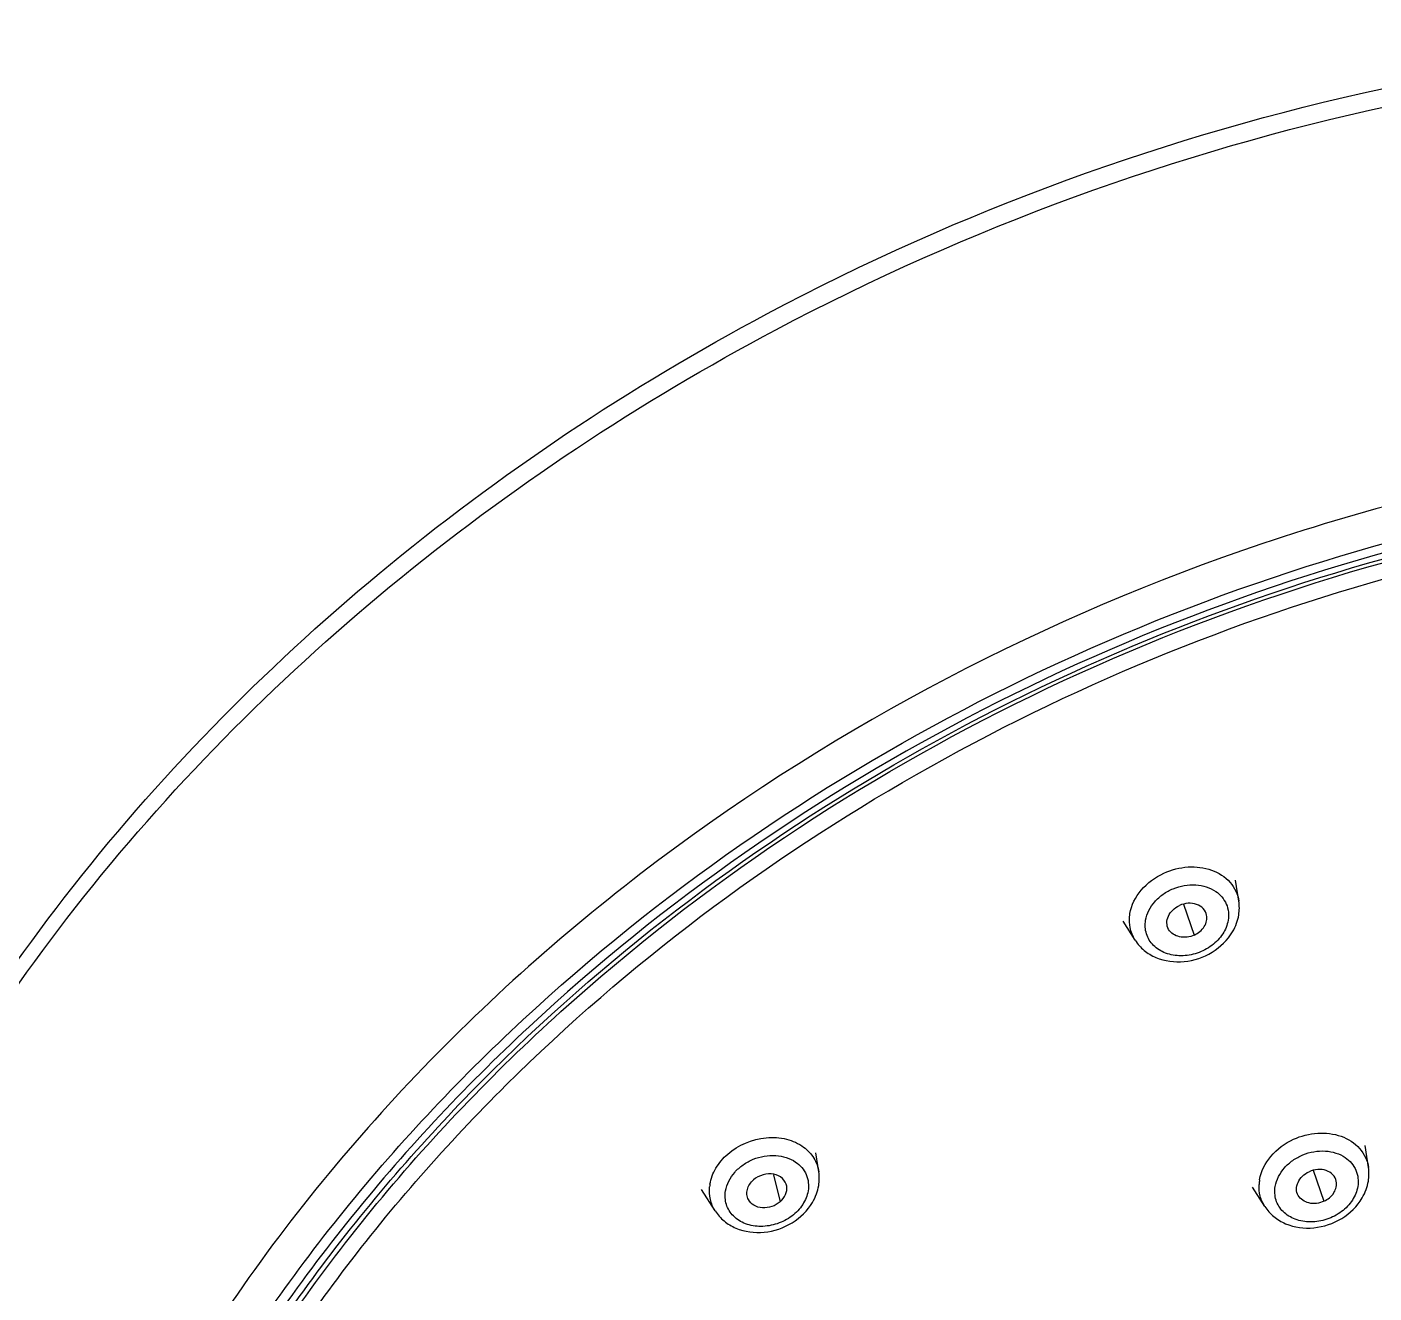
# Model space of a CAD drawing. Extents: x 0 to 3160, y 0 to 2315.
# Drawn here: x 1006.33 to 1035.94, y 1130.03 to 1157.86 of the extents above; entities that cross this region are included whole.
import ezdxf

# ---------------------------------------------------------------- set-up
doc = ezdxf.new("R2010")
doc.units = 0
doc.header["$LTSCALE"] = 3
doc.header["$MEASUREMENT"] = 0
doc.layers.get('0').update_dxf_attribs({"linetype": 'CONTINUOUS'})

msp = doc.modelspace()

# ---------------------------------------------------------------- linework, layer by layer
at = {"color": 7, "linetype": 'Continuous'}
for p, q in [((1032.973, 1138.646), (1032.902, 1139.11)), ((1030.694, 1137.788), (1030.427, 1138.207)), ((1023.74, 1132.699), (1023.676, 1133.115)), ((1035.823, 1132.796), (1035.749, 1133.276)), ((1021.46, 1131.841), (1021.163, 1132.309)), ((1033.544, 1131.938), (1033.271, 1132.365))]:
    msp.add_line(p, q, dxfattribs=at)
at = {"color": 9, "linetype": 'Continuous'}
for p, q in [((1031.757, 1138.583), (1031.993, 1137.903)), ((1034.605, 1132.732), (1034.843, 1132.052)), ((1022.746, 1132.629), (1022.89, 1132.039))]:
    msp.add_line(p, q, dxfattribs=at)
at = {"color": 7, "linetype": 'Continuous'}
for centre in [(1031.862, 1138.547), (1022.629, 1132.6), (1034.712, 1132.697)]:
    msp.add_arc(centre, 1.128, 329.4741, 339.948, dxfattribs=at)
at = {"color": 9, "linetype": 'Continuous'}
for centre, radius, start, end in [((1022.233, 1132.278), 0.9, 170.5335, 174.2348), ((1034.31, 1132.375), 0.894, 170.5221, 177.2991)]:
    msp.add_arc(centre, radius, start, end, dxfattribs=at)
at = {"color": 7, "linetype": 'Continuous'}
for points, knots in [([(1022.6, 1151.556), (1026.847, 1153.814), (1035.915, 1157.136), (1047.851, 1158.034), (1056.968, 1156.637), (1063.284, 1154.595), (1068.964, 1151.599), (1072.264, 1148.973), (1073.738, 1147.536)], [0, 0, 0, 0, 0.264469, 0.52352, 0.648667, 0.7698, 0.88679, 1, 1, 1, 1]), ([(999.651, 1121.927), (1000.116, 1124.905), (1001.952, 1130.897), (1006.954, 1139.065), (1013.933, 1146.191), (1019.582, 1149.95), (1022.6, 1151.556)], [0, 0, 0, 0, 0.23338, 0.478659, 0.735227, 1, 1, 1, 1]), ([(1006.638, 1116.662), (1006.913, 1118.31), (1007.776, 1121.619), (1009.908, 1126.373), (1012.844, 1130.887), (1017.781, 1136.495), (1025.532, 1142.292), (1036.332, 1146.727), (1047.761, 1148.342), (1057.107, 1147.162), (1063.826, 1144.687), (1068.289, 1142.168), (1072.134, 1139.021), (1074.243, 1136.526), (1075.154, 1135.209)], [0, 0, 0, 0, 0.057674, 0.11735, 0.179101, 0.242807, 0.374484, 0.50898, 0.641735, 0.768694, 0.829378, 0.887997, 0.94474, 1, 1, 1, 1]), ([(1031.427, 1138.028), (1031.403, 1138.07), (1031.379, 1138.172), (1031.415, 1138.327), (1031.515, 1138.462), (1031.612, 1138.527), (1031.666, 1138.552)], [0, 0, 0, 0, 0.226144, 0.464498, 0.723865, 1, 1, 1, 1]), ([(1032.263, 1138.34), (1032.253, 1138.392), (1032.198, 1138.497), (1032.044, 1138.591), (1031.854, 1138.612), (1031.726, 1138.579), (1031.666, 1138.552)], [0, 0, 0, 0, 0.223476, 0.462223, 0.723837, 1, 1, 1, 1]), ([(1031.993, 1137.903), (1032.081, 1137.943), (1032.199, 1138.039), (1032.27, 1138.21), (1032.272, 1138.299), (1032.263, 1138.34)], [0, 0, 0, 0, 0.529047, 0.771812, 1, 1, 1, 1]), ([(1030.694, 1137.788), (1030.747, 1137.705), (1030.883, 1137.553), (1031.238, 1137.341), (1031.785, 1137.271), (1032.406, 1137.481), (1032.727, 1137.793), (1032.834, 1137.975)], [0, 0, 0, 0, 0.118133, 0.23883, 0.488884, 0.747812, 1, 1, 1, 1]), ([(1031.993, 1137.903), (1031.893, 1137.857), (1031.674, 1137.821), (1031.474, 1137.945), (1031.427, 1138.028)], [0, 0, 0, 0, 0.534585, 1, 1, 1, 1]), ([(1035.113, 1132.49), (1035.103, 1132.543), (1035.048, 1132.647), (1034.893, 1132.74), (1034.704, 1132.762), (1034.576, 1132.729), (1034.516, 1132.701)], [0, 0, 0, 0, 0.223699, 0.462239, 0.723855, 1, 1, 1, 1]), ([(1022.191, 1132.09), (1022.174, 1132.123), (1022.152, 1132.198), (1022.166, 1132.358), (1022.24, 1132.466), (1022.303, 1132.521)], [0, 0, 0, 0, 0.23406, 0.475127, 1, 1, 1, 1]), ([(1023.033, 1132.381), (1023.022, 1132.445), (1022.951, 1132.575), (1022.744, 1132.665), (1022.509, 1132.65), (1022.363, 1132.573), (1022.303, 1132.521)], [0, 0, 0, 0, 0.220915, 0.461824, 0.72795, 1, 1, 1, 1]), ([(1034.277, 1132.178), (1034.253, 1132.22), (1034.229, 1132.321), (1034.265, 1132.476), (1034.365, 1132.612), (1034.462, 1132.677), (1034.516, 1132.701)], [0, 0, 0, 0, 0.226144, 0.464503, 0.723872, 1, 1, 1, 1]), ([(1034.843, 1132.052), (1034.931, 1132.093), (1035.083, 1132.212), (1035.13, 1132.408), (1035.113, 1132.49)], [0, 0, 0, 0, 0.533337, 1, 1, 1, 1]), ([(1022.89, 1132.039), (1022.94, 1132.083), (1023.021, 1132.188), (1023.042, 1132.321), (1023.033, 1132.381)], [0, 0, 0, 0, 0.52555, 1, 1, 1, 1]), ([(1033.544, 1131.938), (1033.597, 1131.855), (1033.732, 1131.703), (1034.088, 1131.49), (1034.635, 1131.421), (1035.255, 1131.631), (1035.577, 1131.942), (1035.684, 1132.124)], [0, 0, 0, 0, 0.118133, 0.23883, 0.488884, 0.747812, 1, 1, 1, 1]), ([(1034.843, 1132.052), (1034.743, 1132.006), (1034.523, 1131.971), (1034.324, 1132.094), (1034.277, 1132.178)], [0, 0, 0, 0, 0.534601, 1, 1, 1, 1]), ([(1021.46, 1131.841), (1021.514, 1131.758), (1021.649, 1131.606), (1022.005, 1131.393), (1022.552, 1131.324), (1023.172, 1131.534), (1023.494, 1131.846), (1023.601, 1132.027)], [0, 0, 0, 0, 0.118133, 0.23883, 0.488884, 0.747812, 1, 1, 1, 1]), ([(1022.89, 1132.039), (1022.837, 1131.993), (1022.711, 1131.922), (1022.503, 1131.894), (1022.31, 1131.944), (1022.217, 1132.038), (1022.191, 1132.09)], [0, 0, 0, 0, 0.266984, 0.531583, 0.777705, 1, 1, 1, 1])]:
    msp.add_open_spline(points, degree=3, knots=knots, dxfattribs=at)
at = {"color": 9, "linetype": 'Continuous'}
for points, knots in [([(1022.796, 1151.205), (1027.024, 1153.445), (1036.043, 1156.745), (1047.906, 1157.661), (1056.968, 1156.311), (1063.242, 1154.32), (1068.884, 1151.394), (1072.169, 1148.827), (1073.639, 1147.421)], [0, 0, 0, 0, 0.26505, 0.524518, 0.649712, 0.770722, 0.887374, 1, 1, 1, 1]), ([(999.827, 1121.921), (1000.317, 1124.861), (1002.19, 1130.778), (1007.204, 1138.844), (1014.167, 1145.89), (1019.791, 1149.613), (1022.796, 1151.205)], [0, 0, 0, 0, 0.23262, 0.477775, 0.734661, 1, 1, 1, 1]), ([(1080.296, 1116.772), (1080.641, 1118.84), (1080.874, 1123.019), (1079.743, 1129.155), (1077.164, 1134.812), (1073.249, 1139.751), (1068.169, 1143.779), (1062.133, 1146.75), (1055.378, 1148.564), (1048.161, 1149.163), (1040.751, 1148.529), (1031.02, 1146.091), (1021.997, 1141.397), (1014.632, 1134.858), (1010.209, 1129.287), (1007.027, 1123.226), (1005.796, 1118.916), (1005.438, 1116.771)], [0, 0, 0, 0, 0.057279, 0.113229, 0.168926, 0.225491, 0.283876, 0.344681, 0.408101, 0.473925, 0.541618, 0.610414, 0.747275, 0.814026, 0.878586, 0.940574, 1, 1, 1, 1]), ([(1006.207, 1116.77), (1006.515, 1118.528), (1007.481, 1122.055), (1009.858, 1127.094), (1013.119, 1131.844), (1018.577, 1137.678), (1027.075, 1143.55), (1038.765, 1147.706), (1050.911, 1148.663), (1060.597, 1146.621), (1067.305, 1143.321), (1071.613, 1140.155), (1075.152, 1136.343), (1076.942, 1133.417), (1077.67, 1131.898)], [0, 0, 0, 0, 0.058256, 0.118591, 0.181072, 0.245532, 0.378538, 0.513692, 0.646024, 0.771485, 0.831227, 0.888946, 0.945009, 1, 1, 1, 1]), ([(1077.46, 1131.773), (1076.738, 1133.285), (1074.961, 1136.196), (1071.445, 1139.991), (1067.161, 1143.142), (1060.491, 1146.427), (1050.857, 1148.458), (1038.776, 1147.504), (1027.151, 1143.365), (1018.703, 1137.518), (1013.282, 1131.711), (1010.045, 1126.984), (1007.689, 1121.969), (1006.736, 1118.461), (1006.433, 1116.712)], [0, 0, 0, 0, 0.054994, 0.111057, 0.168777, 0.228521, 0.353993, 0.486343, 0.621509, 0.754513, 0.818966, 0.881436, 0.941758, 1, 1, 1, 1]), ([(1007.058, 1116.534), (1007.331, 1118.167), (1008.184, 1121.443), (1010.292, 1126.148), (1013.192, 1130.614), (1018.067, 1136.16), (1025.718, 1141.895), (1036.382, 1146.289), (1047.674, 1147.9), (1056.916, 1146.749), (1063.57, 1144.315), (1067.998, 1141.832), (1071.819, 1138.726), (1073.92, 1136.26), (1074.829, 1134.958)], [0, 0, 0, 0, 0.057753, 0.117461, 0.179204, 0.242865, 0.374388, 0.508704, 0.641328, 0.768271, 0.829003, 0.887713, 0.944583, 1, 1, 1, 1]), ([(1006.784, 1116.695), (1007.082, 1118.482), (1008.048, 1122.071), (1010.474, 1127.19), (1013.827, 1132.001), (1019.455, 1137.876), (1028.205, 1143.695), (1036.26, 1146.321), (1040.399, 1147.06)], [0, 0, 0, 0, 0.113224, 0.230632, 0.352357, 0.478035, 0.737269, 1, 1, 1, 1]), ([(1030.579, 1138.373), (1030.61, 1138.56), (1030.801, 1138.935), (1031.136, 1139.176), (1031.325, 1139.263)], [0, 0, 0, 0, 0.476488, 1, 1, 1, 1]), ([(1031.325, 1139.263), (1031.491, 1139.34), (1031.844, 1139.431), (1032.208, 1139.388), (1032.371, 1139.33)], [0, 0, 0, 0, 0.513405, 1, 1, 1, 1]), ([(1032.371, 1139.33), (1032.524, 1139.275), (1032.806, 1139.101), (1032.95, 1138.797), (1032.973, 1138.646)], [0, 0, 0, 0, 0.515749, 1, 1, 1, 1]), ([(1030.922, 1138.227), (1030.947, 1138.376), (1031.064, 1138.596), (1031.304, 1138.808), (1031.6, 1138.969), (1032.012, 1139.045), (1032.337, 1138.948), (1032.464, 1138.861)], [0, 0, 0, 0, 0.236328, 0.365273, 0.497999, 0.759832, 1, 1, 1, 1]), ([(1032.464, 1138.861), (1032.563, 1138.793), (1032.731, 1138.6), (1032.757, 1138.345), (1032.737, 1138.227)], [0, 0, 0, 0, 0.50219, 1, 1, 1, 1]), ([(1030.582, 1138.07), (1030.567, 1138.144), (1030.562, 1138.247), (1030.575, 1138.348), (1030.579, 1138.373)], [0, 0, 0, 0, 0.745899, 1, 1, 1, 1]), ([(1032.737, 1138.227), (1032.719, 1138.121), (1032.631, 1137.909), (1032.386, 1137.657), (1032.063, 1137.488), (1031.707, 1137.427), (1031.364, 1137.483), (1031.084, 1137.653), (1030.917, 1137.921), (1030.906, 1138.129), (1030.922, 1138.227)], [0, 0, 0, 0, 0.121325, 0.252683, 0.390147, 0.526781, 0.656059, 0.775097, 0.887031, 1, 1, 1, 1]), ([(1021.736, 1133.087), (1021.966, 1133.289), (1022.422, 1133.481), (1023.023, 1133.444), (1023.294, 1133.324), (1023.405, 1133.242)], [0, 0, 0, 0, 0.515863, 0.767143, 1, 1, 1, 1]), ([(1033.429, 1132.523), (1033.46, 1132.71), (1033.651, 1133.085), (1033.985, 1133.326), (1034.175, 1133.413)], [0, 0, 0, 0, 0.476488, 1, 1, 1, 1]), ([(1034.175, 1133.413), (1034.341, 1133.489), (1034.693, 1133.581), (1035.058, 1133.538), (1035.221, 1133.48)], [0, 0, 0, 0, 0.513405, 1, 1, 1, 1]), ([(1035.221, 1133.48), (1035.374, 1133.425), (1035.655, 1133.25), (1035.8, 1132.947), (1035.823, 1132.796)], [0, 0, 0, 0, 0.515749, 1, 1, 1, 1]), ([(1021.346, 1132.426), (1021.366, 1132.549), (1021.462, 1132.798), (1021.634, 1132.998), (1021.736, 1133.087)], [0, 0, 0, 0, 0.481816, 1, 1, 1, 1]), ([(1021.689, 1132.28), (1021.714, 1132.429), (1021.831, 1132.649), (1022.071, 1132.86), (1022.367, 1133.022), (1022.779, 1133.098), (1023.104, 1133.001), (1023.23, 1132.914)], [0, 0, 0, 0, 0.236327, 0.365272, 0.497996, 0.759829, 1, 1, 1, 1]), ([(1023.405, 1133.242), (1023.493, 1133.176), (1023.647, 1133.015), (1023.723, 1132.805), (1023.74, 1132.699)], [0, 0, 0, 0, 0.506369, 1, 1, 1, 1]), ([(1033.772, 1132.377), (1033.797, 1132.526), (1033.914, 1132.746), (1034.154, 1132.957), (1034.45, 1133.119), (1034.862, 1133.195), (1035.187, 1133.098), (1035.313, 1133.011)], [0, 0, 0, 0, 0.236327, 0.365272, 0.497996, 0.759829, 1, 1, 1, 1]), ([(1035.313, 1133.011), (1035.413, 1132.943), (1035.581, 1132.75), (1035.606, 1132.495), (1035.587, 1132.377)], [0, 0, 0, 0, 0.50219, 1, 1, 1, 1]), ([(1023.23, 1132.914), (1023.33, 1132.846), (1023.498, 1132.653), (1023.523, 1132.398), (1023.504, 1132.28)], [0, 0, 0, 0, 0.50219, 1, 1, 1, 1]), ([(1033.544, 1131.938), (1033.499, 1132.008), (1033.43, 1132.164), (1033.414, 1132.334), (1033.418, 1132.418)], [0, 0, 0, 0, 0.497004, 1, 1, 1, 1]), ([(1021.46, 1131.841), (1021.412, 1131.918), (1021.339, 1132.09), (1021.329, 1132.277), (1021.338, 1132.368)], [0, 0, 0, 0, 0.496029, 1, 1, 1, 1]), ([(1023.504, 1132.28), (1023.486, 1132.174), (1023.397, 1131.961), (1023.153, 1131.709), (1022.83, 1131.541), (1022.473, 1131.48), (1022.131, 1131.535), (1021.85, 1131.706), (1021.683, 1131.974), (1021.673, 1132.182), (1021.689, 1132.28)], [0, 0, 0, 0, 0.121325, 0.252677, 0.39014, 0.526788, 0.656071, 0.775106, 0.887034, 1, 1, 1, 1]), ([(1035.587, 1132.377), (1035.569, 1132.271), (1035.48, 1132.058), (1035.236, 1131.806), (1034.913, 1131.638), (1034.556, 1131.577), (1034.214, 1131.632), (1033.934, 1131.803), (1033.766, 1132.071), (1033.756, 1132.278), (1033.772, 1132.377)], [0, 0, 0, 0, 0.121325, 0.252677, 0.39014, 0.526788, 0.656071, 0.775106, 0.887034, 1, 1, 1, 1])]:
    msp.add_open_spline(points, degree=3, knots=knots, dxfattribs=at)
at = {"color": 7, "linetype": 'Continuous'}
for points in [[(1032.97, 1138.344), (1032.987, 1138.443), (1032.988, 1138.547), (1032.973, 1138.646)], [(1032.922, 1138.161), (1032.944, 1138.22), (1032.96, 1138.282), (1032.97, 1138.344)], [(1035.82, 1132.494), (1035.837, 1132.593), (1035.838, 1132.696), (1035.823, 1132.796)], [(1023.737, 1132.397), (1023.754, 1132.496), (1023.755, 1132.599), (1023.74, 1132.699)], [(1035.772, 1132.31), (1035.793, 1132.37), (1035.81, 1132.431), (1035.82, 1132.494)], [(1023.689, 1132.214), (1023.71, 1132.273), (1023.727, 1132.334), (1023.737, 1132.397)]]:
    msp.add_open_spline(points, degree=3, dxfattribs=at)
at = {"color": 9, "linetype": 'Continuous'}
msp.add_open_spline([(1030.694, 1137.788), (1030.639, 1137.874), (1030.601, 1137.971), (1030.582, 1138.07)], degree=3, dxfattribs=at)

doc.saveas('drawing.dxf')
